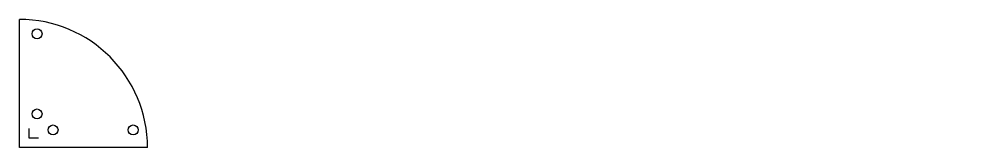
# Model space of a CAD drawing. Header units: inches. Extents: x 0 to 15.1, y 0 to 2.
import ezdxf

# ---------------------------------------------------------------- set-up
doc = ezdxf.new("R2010")
doc.units = ezdxf.units.IN
doc.header["$MEASUREMENT"] = 0
doc.layers.get('0').update_dxf_attribs({"lineweight": 25, "true_color": 0xffffff})

# ---------------------------------------------------------------- blocks, each defined once
blk = doc.blocks.new('fastener')
for p, q in [((0, 0), (0, 2)), ((2, 0), (0, 0))]:
    blk.add_line(p, q)
for centre in [(0.275, 1.775), (0.275, 0.525), (0.525, 0.275), (1.775, 0.275)]:
    blk.add_circle(centre, 0.0781)
blk.add_arc((0, 0), 2, 0, 90)

msp = doc.modelspace()

# ---------------------------------------------------------------- linework, layer by layer
for p, q in [((0.15, 0.3), (0.15, 0.15)), ((0.15, 0.15), (0.3, 0.15))]:
    msp.add_line(p, q)
msp.add_circle((15.125, 0.728125), 0)

# ---------------------------------------------------------------- block references
msp.add_blockref('fastener', (0, 0))

doc.saveas('drawing.dxf')
